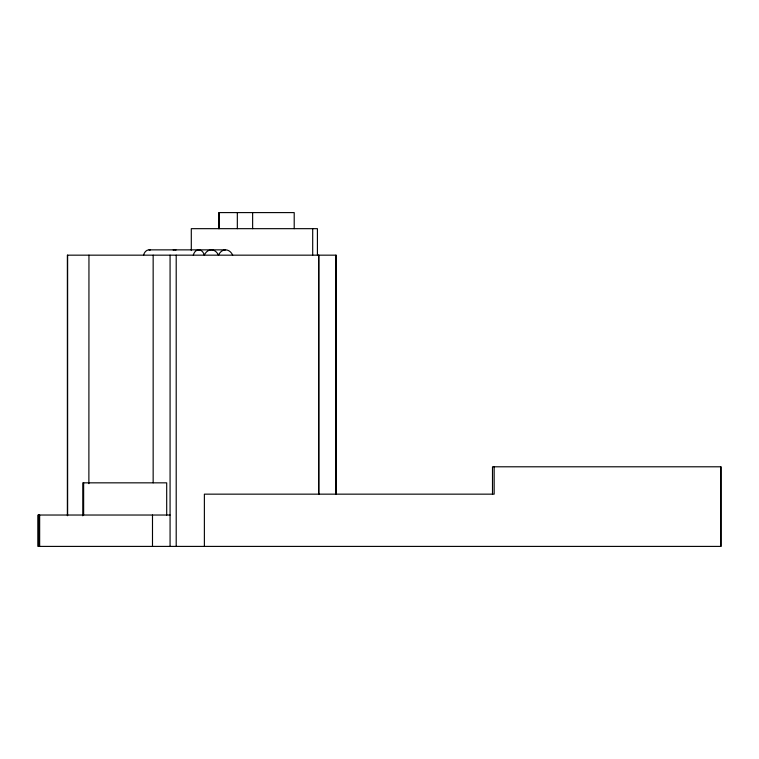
<?xml version="1.0" encoding="UTF-8"?>
<svg xmlns="http://www.w3.org/2000/svg" width="759" height="759" viewBox="0 0 759 759"><rect width="100%" height="100%" fill="white"/><g stroke="black" fill="none" stroke-linecap="round" stroke-linejoin="round"><path stroke-width="1.14" d="M149.039 249.863L225.594 249.863M170.073 515.029L37.95 515.029L37.95 546.404L721.05 546.404L721.05 466.794L492.496 466.794L492.496 494.156M720.727 466.794L720.727 546.404M494.156 466.794L494.156 494.156L204.38 494.156L204.38 546.404M336.152 494.156L336.152 255.166L67.371 255.166L67.371 515.627M335.905 255.166L335.905 494.156M318.78 255.166L318.78 494.156M318.714 255.166L318.714 494.156M317.423 255.166L317.423 228.668L191.296 228.668L191.296 250.555M312.699 228.668L312.699 255.166M294.207 228.668L294.207 212.596L218.905 212.596L218.905 228.668M252.633 212.596L252.633 228.668M237.33 212.596L237.33 228.668M219.095 212.596L219.095 228.668M176.202 255.166L176.202 546.404M170.073 255.166L170.073 546.404M166.695 515.029L166.695 482.838L82.778 482.838L82.778 515.797M153.157 255.166L153.157 482.838M152.493 515.029L152.493 546.404M88.955 255.166L88.879 483.654M83.642 482.838L83.642 515.029M67.627 255.166L67.627 515.627M39.658 515.029L39.658 546.404M39.212 515.029L39.212 546.404M38.443 515.029L38.443 546.404M193.308 255.166A7.533 5.73 90 0 1 198.782 249.863A7.533 5.73 90 0 1 204.256 255.166A10.882 8.283 90 0 1 218.478 255.166A10.882 8.283 -90 0 1 232.7 255.166M143.565 255.166A7.533 5.73 -90 0 1 150.244 250.034M173.175 250.024A10.882 8.283 90 0 1 176.012 250.024M197.634 250.024A10.882 8.283 90 0 1 200.471 250.024"/></g></svg>
